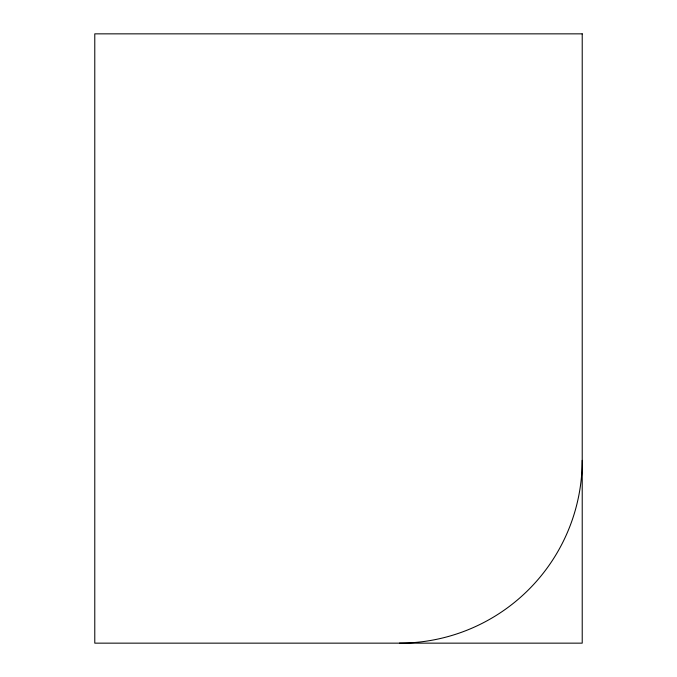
<?xml version="1.0" encoding="UTF-8"?>
<svg xmlns="http://www.w3.org/2000/svg" width="677" height="677" viewBox="0 0 677 677"><rect width="100%" height="100%" fill="white"/><g stroke="black" fill="none" stroke-linecap="round" stroke-linejoin="round"><path stroke-width="1.02" d="M582.22 460.36A182.79 182.79 0 0 1 399.43 643.15M582.22 33.85L94.78 33.85L94.78 643.15L582.22 643.15L582.22 33.85"/></g></svg>
